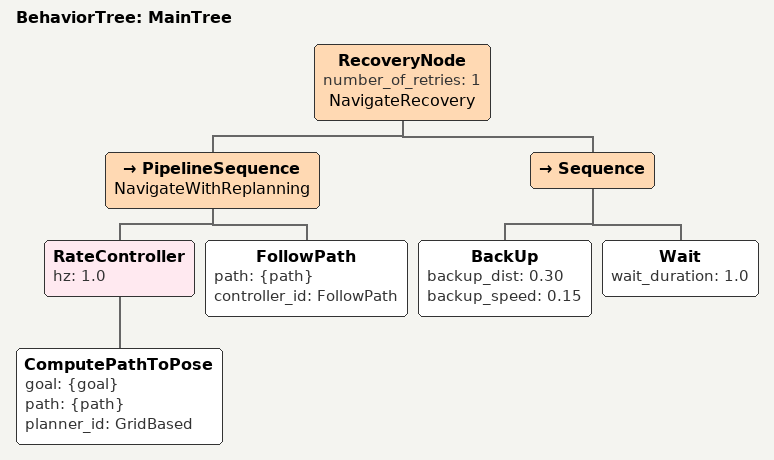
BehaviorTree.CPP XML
<root main_tree_to_execute="MainTree">
    <BehaviorTree ID="MainTree">
        <RecoveryNode number_of_retries="1" name="NavigateRecovery">
            <PipelineSequence name="NavigateWithReplanning">
                <RateController hz="1.0">
                    <ComputePathToPose goal="{goal}" path="{path}" planner_id="GridBased"/>
                </RateController>
                <FollowPath path="{path}" controller_id="FollowPath"/>
            </PipelineSequence>
            <!-- A car cannot execute the default Spin recovery. Back up to
                 make room for a new curvature-constrained approach. -->
            <Sequence>
                <BackUp backup_dist="0.30" backup_speed="0.15"/>
                <Wait wait_duration="1.0"/>
            </Sequence>
        </RecoveryNode>
    </BehaviorTree>
</root>
